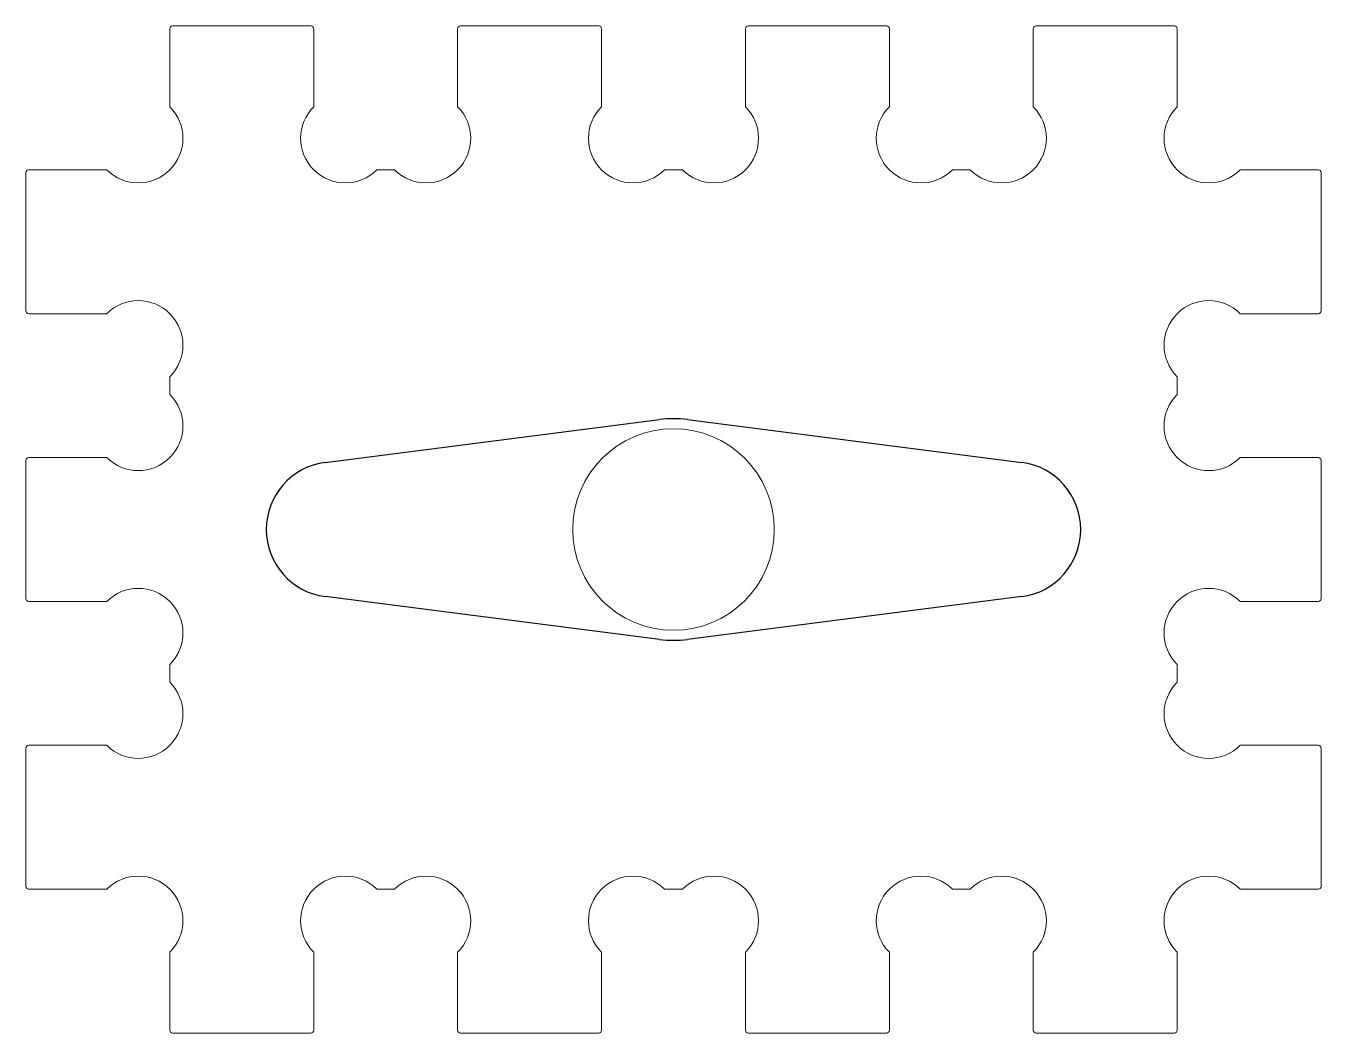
# Model space of a CAD drawing. Extents: x -22.5 to 22.5, y -17.5 to 17.5.
import ezdxf

# ---------------------------------------------------------------- set-up
doc = ezdxf.new("R2010")
doc.units = 0
doc.layers.get('0').update_dxf_attribs({"lineweight": 0})
doc.layers.add('grav2.5mm', color=3, linetype='Continuous')
doc.layers.add('holes', color=1, linetype='Continuous', lineweight=0)

msp = doc.modelspace()

# ---------------------------------------------------------------- linework, layer by layer
for p, q in [((-17.5, 14.692), (-17.5, 17.4)), ((-17.4, 17.5), (-12.6, 17.5)), ((-12.5, 17.4), (-12.5, 14.692)), ((-7.5, 14.692), (-7.5, 17.4)), ((-7.4, 17.5), (-2.6, 17.5)), ((-2.5, 17.4), (-2.5, 14.692)), ((2.5, 14.692), (2.5, 17.4)), ((2.6, 17.5), (7.4, 17.5)), ((7.5, 17.4), (7.5, 14.692)), ((12.5, 14.692), (12.5, 17.4)), ((12.6, 17.5), (17.4, 17.5)), ((17.5, 17.4), (17.5, 14.692)), ((-22.5, 7.6), (-22.5, 12.4)), ((-22.4, 12.5), (-19.692, 12.5)), ((-10.308, 12.5), (-9.692, 12.5)), ((-0.308, 12.5), (0.308, 12.5)), ((9.692, 12.5), (10.308, 12.5)), ((19.692, 12.5), (22.4, 12.5)), ((22.5, 12.4), (22.5, 7.6)), ((-19.692, 7.5), (-22.4, 7.5)), ((22.4, 7.5), (19.692, 7.5)), ((-17.5, 4.692), (-17.5, 5.308)), ((17.5, 5.308), (17.5, 4.692)), ((-22.5, -2.4), (-22.5, 2.4)), ((-22.4, 2.5), (-19.692, 2.5)), ((19.692, 2.5), (22.4, 2.5)), ((22.5, 2.4), (22.5, -2.4)), ((-19.692, -2.5), (-22.4, -2.5)), ((22.4, -2.5), (19.692, -2.5)), ((-17.5, -5.308), (-17.5, -4.692)), ((17.5, -4.692), (17.5, -5.308)), ((-22.5, -12.4), (-22.5, -7.6)), ((-22.4, -7.5), (-19.692, -7.5)), ((19.692, -7.5), (22.4, -7.5)), ((22.5, -7.6), (22.5, -12.4)), ((-19.692, -12.5), (-22.4, -12.5)), ((-9.692, -12.5), (-10.308, -12.5)), ((0.308, -12.5), (-0.308, -12.5)), ((10.308, -12.5), (9.692, -12.5)), ((22.4, -12.5), (19.692, -12.5)), ((-17.5, -17.4), (-17.5, -14.692)), ((-12.5, -14.692), (-12.5, -17.4)), ((-7.5, -17.4), (-7.5, -14.692)), ((-2.5, -14.692), (-2.5, -17.4)), ((2.5, -17.4), (2.5, -14.692)), ((7.5, -14.692), (7.5, -17.4)), ((12.5, -17.4), (12.5, -14.692)), ((17.5, -14.692), (17.5, -17.4)), ((-12.6, -17.5), (-17.4, -17.5)), ((-2.6, -17.5), (-7.4, -17.5)), ((7.4, -17.5), (2.6, -17.5)), ((17.4, -17.5), (12.6, -17.5))]:
    msp.add_line(p, q)
for centre, radius, start, end in [((-17.4, 17.4), 0.1, 90, 180), ((-12.6, 17.4), 0.1, 0, 90), ((-7.4, 17.4), 0.1, 90, 180), ((-2.6, 17.4), 0.1, 0, 90), ((2.6, 17.4), 0.1, 90, 180), ((7.4, 17.4), 0.1, 0, 90), ((12.6, 17.4), 0.1, 90, 180), ((17.4, 17.4), 0.1, 0, 90), ((-18.596, 13.596), 1.55, 225, 45), ((-11.404, 13.596), 1.55, 135, 315), ((-8.596, 13.596), 1.55, 225, 45), ((-1.404, 13.596), 1.55, 135, 315), ((1.404, 13.596), 1.55, 225, 45), ((8.596, 13.596), 1.55, 135, 315), ((11.404, 13.596), 1.55, 225, 45), ((18.596, 13.596), 1.55, 135, 315), ((-22.4, 12.4), 0.1, 90, 180), ((22.4, 12.4), 0.1, 0, 90), ((-18.596, 6.404), 1.55, 315, 135), ((18.596, 6.404), 1.55, 45, 225), ((-22.4, 7.6), 0.1, 180, 270), ((22.4, 7.6), 0.1, 270, 0), ((-18.596, 3.596), 1.55, 225, 45), ((18.596, 3.596), 1.55, 135, 315), ((-22.4, 2.4), 0.1, 90, 180), ((22.4, 2.4), 0.1, 0, 90), ((-18.596, -3.596), 1.55, 315, 135), ((18.596, -3.596), 1.55, 45, 225), ((-22.4, -2.4), 0.1, 180, 270), ((22.4, -2.4), 0.1, 270, 0), ((-18.596, -6.404), 1.55, 225, 45), ((18.596, -6.404), 1.55, 135, 315), ((-22.4, -7.6), 0.1, 90, 180), ((22.4, -7.6), 0.1, 0, 90), ((-18.596, -13.596), 1.55, 315, 135), ((-11.404, -13.596), 1.55, 45, 225), ((-8.596, -13.596), 1.55, 315, 135), ((-1.404, -13.596), 1.55, 45, 225), ((1.404, -13.596), 1.55, 315, 135), ((8.596, -13.596), 1.55, 45, 225), ((11.404, -13.596), 1.55, 315, 135), ((18.596, -13.596), 1.55, 45, 225), ((-22.4, -12.4), 0.1, 180, 270), ((22.4, -12.4), 0.1, 270, 0), ((-17.4, -17.4), 0.1, 180, 270), ((-12.6, -17.4), 0.1, 270, 0), ((-7.4, -17.4), 0.1, 180, 270), ((-2.6, -17.4), 0.1, 270, 0), ((2.6, -17.4), 0.1, 180, 270), ((7.4, -17.4), 0.1, 270, 0), ((12.6, -17.4), 0.1, 180, 270), ((17.4, -17.4), 0.1, 270, 0)]:
    msp.add_arc(centre, radius, start, end)
at = {"layer": 'grav2.5mm'}
for p, q in [((-12.099, 2.331), (-0.489, 3.819)), ((0.489, 3.819), (12.099, 2.331)), ((-0.489, -3.819), (-12.099, -2.331)), ((12.099, -2.331), (0.489, -3.819))]:
    msp.add_line(p, q, dxfattribs=at)
for centre, radius, start, end in [((0, 0), 3.85, 82.6969, 97.3031), ((-11.8, 0), 2.35, 97.3031, 262.6969), ((11.8, 0), 2.35, 277.3031, 82.6969), ((0, 0), 3.85, 262.6969, 277.3031)]:
    msp.add_arc(centre, radius, start, end, dxfattribs=at)
at = {"layer": 'holes'}
msp.add_circle((0, 0), 3.5, dxfattribs=at)

doc.saveas('drawing.dxf')
